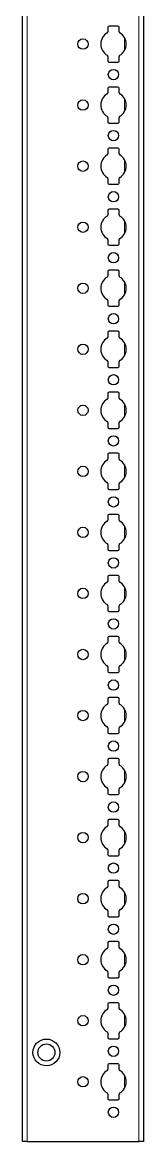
# Model space of a CAD drawing. Header units: millimetres. Extents: x -199 to 3079, y -2047 to 1507.
# Drawn here: x 2679.1 to 2728.8, y -851.8 to -393.4 of the extents above; entities that cross this region are included whole.
import ezdxf

# ---------------------------------------------------------------- set-up
doc = ezdxf.new("R2010")
doc.units = ezdxf.units.MM

msp = doc.modelspace()

# ---------------------------------------------------------------- linework, layer by layer
at = {"color": 7, "linetype": 'Continuous', "lineweight": 25}
for p, q in [((2679.11, -851.79), (2679.11, 47.21)), ((2728.81, 47.21), (2728.81, -851.79)), ((2714.16, -395.39), (2714.16, -397.27)), ((2718.26, -394.89), (2714.66, -394.89)), ((2718.76, -397.27), (2718.76, -395.39)), ((2714.16, -407.32), (2714.16, -409.19)), ((2718.76, -409.19), (2718.76, -407.32)), ((2714.66, -409.69), (2718.26, -409.69)), ((2714.16, -420.39), (2714.16, -422.27)), ((2718.26, -419.89), (2714.66, -419.89)), ((2718.76, -422.27), (2718.76, -420.39)), ((2714.16, -432.32), (2714.16, -434.19)), ((2714.66, -434.69), (2718.26, -434.69)), ((2718.76, -434.19), (2718.76, -432.32)), ((2714.16, -445.39), (2714.16, -447.27)), ((2718.26, -444.89), (2714.66, -444.89)), ((2718.76, -447.27), (2718.76, -445.39)), ((2714.16, -457.32), (2714.16, -459.19)), ((2718.76, -459.19), (2718.76, -457.32)), ((2714.66, -459.69), (2718.26, -459.69)), ((2714.16, -470.39), (2714.16, -472.27)), ((2718.26, -469.89), (2714.66, -469.89)), ((2718.76, -472.27), (2718.76, -470.39)), ((2714.16, -482.32), (2714.16, -484.19)), ((2714.66, -484.69), (2718.26, -484.69)), ((2718.76, -484.19), (2718.76, -482.32)), ((2718.26, -494.89), (2714.66, -494.89)), ((2714.16, -495.39), (2714.16, -497.27)), ((2718.76, -497.27), (2718.76, -495.39)), ((2714.16, -507.32), (2714.16, -509.19)), ((2718.76, -509.19), (2718.76, -507.32)), ((2714.66, -509.69), (2718.26, -509.69)), ((2714.16, -520.39), (2714.16, -522.27)), ((2718.26, -519.89), (2714.66, -519.89)), ((2718.76, -522.27), (2718.76, -520.39)), ((2714.16, -532.32), (2714.16, -534.19)), ((2714.66, -534.69), (2718.26, -534.69)), ((2718.76, -534.19), (2718.76, -532.32)), ((2714.16, -545.39), (2714.16, -547.27)), ((2718.26, -544.89), (2714.66, -544.89)), ((2718.76, -547.27), (2718.76, -545.39)), ((2714.16, -557.32), (2714.16, -559.19)), ((2718.76, -559.19), (2718.76, -557.32)), ((2714.66, -559.69), (2718.26, -559.69)), ((2714.16, -570.39), (2714.16, -572.27)), ((2718.26, -569.89), (2714.66, -569.89)), ((2718.76, -572.27), (2718.76, -570.39)), ((2714.16, -582.32), (2714.16, -584.19)), ((2714.66, -584.69), (2718.26, -584.69)), ((2718.76, -584.19), (2718.76, -582.32)), ((2714.16, -595.39), (2714.16, -597.27)), ((2718.26, -594.89), (2714.66, -594.89)), ((2718.76, -597.27), (2718.76, -595.39)), ((2714.16, -607.32), (2714.16, -609.19)), ((2718.76, -609.19), (2718.76, -607.32)), ((2714.66, -609.69), (2718.26, -609.69)), ((2714.16, -620.39), (2714.16, -622.27)), ((2718.26, -619.89), (2714.66, -619.89)), ((2718.76, -622.27), (2718.76, -620.39)), ((2714.16, -632.32), (2714.16, -634.19)), ((2718.76, -634.19), (2718.76, -632.32)), ((2714.66, -634.69), (2718.26, -634.69)), ((2714.16, -645.39), (2714.16, -647.27)), ((2718.26, -644.89), (2714.66, -644.89)), ((2718.76, -647.27), (2718.76, -645.39)), ((2714.16, -657.32), (2714.16, -659.19)), ((2714.66, -659.69), (2718.26, -659.69)), ((2718.76, -659.19), (2718.76, -657.32)), ((2714.16, -670.39), (2714.16, -672.27)), ((2718.26, -669.89), (2714.66, -669.89)), ((2718.76, -672.27), (2718.76, -670.39)), ((2714.16, -682.32), (2714.16, -684.19)), ((2718.76, -684.19), (2718.76, -682.32)), ((2714.66, -684.69), (2718.26, -684.69)), ((2714.16, -695.39), (2714.16, -697.27)), ((2718.26, -694.89), (2714.66, -694.89)), ((2718.76, -697.27), (2718.76, -695.39)), ((2714.16, -707.32), (2714.16, -709.19)), ((2714.66, -709.69), (2718.26, -709.69)), ((2718.76, -709.19), (2718.76, -707.32)), ((2714.16, -720.39), (2714.16, -722.27)), ((2718.26, -719.89), (2714.66, -719.89)), ((2718.76, -722.27), (2718.76, -720.39)), ((2714.16, -732.32), (2714.16, -734.19)), ((2718.76, -734.19), (2718.76, -732.32)), ((2714.66, -734.69), (2718.26, -734.69)), ((2714.16, -745.39), (2714.16, -747.27)), ((2718.26, -744.89), (2714.66, -744.89)), ((2718.76, -747.27), (2718.76, -745.39)), ((2714.16, -757.32), (2714.16, -759.19)), ((2714.66, -759.69), (2718.26, -759.69)), ((2718.76, -759.19), (2718.76, -757.32)), ((2718.26, -769.89), (2714.66, -769.89)), ((2714.16, -770.39), (2714.16, -772.27)), ((2718.76, -772.27), (2718.76, -770.39)), ((2714.16, -782.32), (2714.16, -784.19)), ((2718.76, -784.19), (2718.76, -782.32)), ((2714.66, -784.69), (2718.26, -784.69)), ((2714.16, -795.39), (2714.16, -797.27)), ((2718.26, -794.89), (2714.66, -794.89)), ((2718.76, -797.27), (2718.76, -795.39)), ((2714.16, -807.32), (2714.16, -809.19)), ((2714.66, -809.69), (2718.26, -809.69)), ((2718.76, -809.19), (2718.76, -807.32)), ((2714.16, -820.39), (2714.16, -822.27)), ((2718.26, -819.89), (2714.66, -819.89)), ((2718.76, -822.27), (2718.76, -820.39)), ((2714.16, -832.32), (2714.16, -834.19)), ((2718.76, -834.19), (2718.76, -832.32)), ((2714.66, -834.69), (2718.26, -834.69)), ((2681.11, -851.79), (2679.11, -851.79)), ((2681.11, -851.79), (2726.81, -851.79)), ((2728.81, -851.79), (2726.81, -851.79))]:
    msp.add_line(p, q, dxfattribs=at)
at = {"color": 8, "linetype": 'Continuous', "lineweight": 18}
for p, q in [((2681.11, 47.21), (2681.11, -851.79)), ((2726.81, -851.79), (2726.81, 47.21)), ((2720.96, -405), (2720.96, -399.59)), ((2720.96, -430), (2720.96, -424.59)), ((2720.96, -455), (2720.96, -449.59)), ((2720.96, -480), (2720.96, -474.59)), ((2720.96, -505), (2720.96, -499.59)), ((2720.96, -530), (2720.96, -524.59)), ((2720.96, -555), (2720.96, -549.59)), ((2720.96, -580), (2720.96, -574.59)), ((2720.96, -605), (2720.96, -599.59)), ((2720.96, -630), (2720.96, -624.59)), ((2720.96, -655), (2720.96, -649.59)), ((2720.96, -680), (2720.96, -674.59)), ((2720.96, -705), (2720.96, -699.59)), ((2720.96, -730), (2720.96, -724.59)), ((2720.96, -755), (2720.96, -749.59)), ((2720.96, -780), (2720.96, -774.59)), ((2720.96, -805), (2720.96, -799.59)), ((2720.96, -830), (2720.96, -824.59))]:
    msp.add_line(p, q, dxfattribs=at)
at = {"color": 7, "linetype": 'Continuous', "lineweight": 25}
for centre, radius in [((2703.96, -402.29), 2.13), ((2716.46, -414.79), 2.12), ((2703.96, -427.29), 2.13), ((2716.46, -439.79), 2.12), ((2703.96, -452.29), 2.13), ((2716.46, -464.79), 2.12), ((2703.96, -477.29), 2.12), ((2716.46, -489.79), 2.12), ((2703.96, -502.29), 2.12), ((2716.46, -514.79), 2.12), ((2703.96, -527.29), 2.12), ((2716.46, -539.79), 2.12), ((2703.96, -552.29), 2.12), ((2716.46, -564.79), 2.12), ((2703.96, -577.29), 2.12), ((2716.46, -589.79), 2.12), ((2703.96, -602.29), 2.12), ((2716.46, -614.79), 2.12), ((2703.96, -627.29), 2.13), ((2716.46, -639.79), 2.12), ((2703.96, -652.29), 2.13), ((2716.46, -664.79), 2.12), ((2703.96, -677.29), 2.13), ((2716.46, -689.79), 2.12), ((2703.96, -702.29), 2.13), ((2716.46, -714.79), 2.12), ((2703.96, -727.29), 2.13), ((2716.46, -739.79), 2.12), ((2703.96, -752.29), 2.13), ((2716.46, -764.79), 2.12), ((2703.96, -777.29), 2.13), ((2716.46, -789.79), 2.12), ((2703.96, -802.29), 2.12), ((2688.96, -815.29), 5.5), ((2688.96, -815.29), 3.5), ((2716.46, -814.79), 2.12), ((2703.96, -827.29), 2.12), ((2716.46, -839.79), 2.12)]:
    msp.add_circle(centre, radius, dxfattribs=at)
for centre, radius, start, end in [((2716.46, -402.29), 5.25, 119.1407, 240.8593), ((2713.66, -397.27), 0.5, 299.1407, 0), ((2714.66, -395.39), 0.5, 90, 180), ((2718.26, -395.39), 0.5, 0, 90), ((2719.26, -397.27), 0.5, 180, 240.8593), ((2716.46, -402.29), 5.25, 299.1407, 60.8593), ((2713.66, -407.32), 0.5, 0, 60.8593), ((2719.26, -407.32), 0.5, 119.1407, 180), ((2714.66, -409.19), 0.5, 180, 270), ((2718.26, -409.19), 0.5, 270, 0), ((2714.66, -420.39), 0.5, 90, 180), ((2718.26, -420.39), 0.5, 0, 90), ((2716.46, -427.29), 5.25, 119.1407, 240.8593), ((2713.66, -422.27), 0.5, 299.1407, 0), ((2719.26, -422.27), 0.5, 180, 240.8593), ((2716.46, -427.29), 5.25, 299.1407, 60.8593), ((2713.66, -432.32), 0.5, 0, 60.8593), ((2714.66, -434.19), 0.5, 180, 270), ((2718.26, -434.19), 0.5, 270, 0), ((2719.26, -432.32), 0.5, 119.1407, 180), ((2716.46, -452.29), 5.25, 119.1407, 240.8593), ((2713.66, -447.27), 0.5, 299.1407, 0), ((2714.66, -445.39), 0.5, 90, 180), ((2718.26, -445.39), 0.5, 0, 90), ((2719.26, -447.27), 0.5, 180, 240.8593), ((2716.46, -452.29), 5.25, 299.1407, 60.8593), ((2713.66, -457.32), 0.5, 0, 60.8593), ((2719.26, -457.32), 0.5, 119.1407, 180), ((2714.66, -459.19), 0.5, 180, 270), ((2718.26, -459.19), 0.5, 270, 0), ((2714.66, -470.39), 0.5, 90, 180), ((2718.26, -470.39), 0.5, 0, 90), ((2716.46, -477.29), 5.25, 119.1407, 240.8593), ((2713.66, -472.27), 0.5, 299.1407, 0), ((2719.26, -472.27), 0.5, 180, 240.8593), ((2716.46, -477.29), 5.25, 299.1407, 60.8593), ((2713.66, -482.32), 0.5, 0, 60.8593), ((2714.66, -484.19), 0.5, 180, 270), ((2718.26, -484.19), 0.5, 270, 0), ((2719.26, -482.32), 0.5, 119.1407, 180), ((2714.66, -495.39), 0.5, 90, 180), ((2718.26, -495.39), 0.5, 0, 90), ((2716.46, -502.29), 5.25, 119.1407, 240.8593), ((2713.66, -497.27), 0.5, 299.1407, 0), ((2719.26, -497.27), 0.5, 180, 240.8593), ((2716.46, -502.29), 5.25, 299.1407, 60.8593), ((2713.66, -507.32), 0.5, 0, 60.8593), ((2719.26, -507.32), 0.5, 119.1407, 180), ((2714.66, -509.19), 0.5, 180, 270), ((2718.26, -509.19), 0.5, 270, 0), ((2713.66, -522.27), 0.5, 299.1407, 0), ((2714.66, -520.39), 0.5, 90, 180), ((2718.26, -520.39), 0.5, 0, 90), ((2719.26, -522.27), 0.5, 180, 240.8593), ((2716.46, -527.29), 5.25, 119.1407, 240.8593), ((2716.46, -527.29), 5.25, 299.1407, 60.8593), ((2713.66, -532.32), 0.5, 0, 60.8593), ((2714.66, -534.19), 0.5, 180, 270), ((2718.26, -534.19), 0.5, 270, 0), ((2719.26, -532.32), 0.5, 119.1407, 180), ((2714.66, -545.39), 0.5, 90, 180), ((2718.26, -545.39), 0.5, 0, 90), ((2716.46, -552.29), 5.25, 119.1407, 240.8593), ((2713.66, -547.27), 0.5, 299.1407, 0), ((2719.26, -547.27), 0.5, 180, 240.8593), ((2716.46, -552.29), 5.25, 299.1407, 60.8593), ((2713.66, -557.32), 0.5, 0, 60.8593), ((2714.66, -559.19), 0.5, 180, 270), ((2718.26, -559.19), 0.5, 270, 0), ((2719.26, -557.32), 0.5, 119.1407, 180), ((2716.46, -577.29), 5.25, 119.1407, 240.8593), ((2713.66, -572.27), 0.5, 299.1407, 0), ((2714.66, -570.39), 0.5, 90, 180), ((2718.26, -570.39), 0.5, 0, 90), ((2719.26, -572.27), 0.5, 180, 240.8593), ((2716.46, -577.29), 5.25, 299.1407, 60.8593), ((2713.66, -582.32), 0.5, 0, 60.8593), ((2719.26, -582.32), 0.5, 119.1407, 180), ((2714.66, -584.19), 0.5, 180, 270), ((2718.26, -584.19), 0.5, 270, 0), ((2714.66, -595.39), 0.5, 90, 180), ((2718.26, -595.39), 0.5, 0, 90), ((2716.46, -602.29), 5.25, 119.1407, 240.8593), ((2713.66, -597.27), 0.5, 299.1407, 0), ((2719.26, -597.27), 0.5, 180, 240.8593), ((2716.46, -602.29), 5.25, 299.1407, 60.8593), ((2713.66, -607.32), 0.5, 0, 60.8593), ((2714.66, -609.19), 0.5, 180, 270), ((2718.26, -609.19), 0.5, 270, 0), ((2719.26, -607.32), 0.5, 119.1407, 180), ((2716.46, -627.29), 5.25, 119.1407, 240.8593), ((2713.66, -622.27), 0.5, 299.1407, 0), ((2714.66, -620.39), 0.5, 90, 180), ((2718.26, -620.39), 0.5, 0, 90), ((2719.26, -622.27), 0.5, 180, 240.8593), ((2716.46, -627.29), 5.25, 299.1407, 60.8593), ((2713.66, -632.32), 0.5, 0, 60.8593), ((2719.26, -632.32), 0.5, 119.1407, 180), ((2714.66, -634.19), 0.5, 180, 270), ((2718.26, -634.19), 0.5, 270, 0), ((2714.66, -645.39), 0.5, 90, 180), ((2718.26, -645.39), 0.5, 0, 90), ((2716.46, -652.29), 5.25, 119.1407, 240.8593), ((2713.66, -647.27), 0.5, 299.1407, 0), ((2719.26, -647.27), 0.5, 180, 240.8593), ((2716.46, -652.29), 5.25, 299.1407, 60.8593), ((2713.66, -657.32), 0.5, 0, 60.8593), ((2714.66, -659.19), 0.5, 180, 270), ((2718.26, -659.19), 0.5, 270, 0), ((2719.26, -657.32), 0.5, 119.1407, 180), ((2716.46, -677.29), 5.25, 119.1407, 240.8593), ((2713.66, -672.27), 0.5, 299.1407, 0), ((2714.66, -670.39), 0.5, 90, 180), ((2718.26, -670.39), 0.5, 0, 90), ((2719.26, -672.27), 0.5, 180, 240.8593), ((2716.46, -677.29), 5.25, 299.1407, 60.8593), ((2713.66, -682.32), 0.5, 0, 60.8593), ((2719.26, -682.32), 0.5, 119.1407, 180), ((2714.66, -684.19), 0.5, 180, 270), ((2718.26, -684.19), 0.5, 270, 0), ((2714.66, -695.39), 0.5, 90, 180), ((2718.26, -695.39), 0.5, 0, 90), ((2716.46, -702.29), 5.25, 119.1407, 240.8593), ((2713.66, -697.27), 0.5, 299.1407, 0), ((2719.26, -697.27), 0.5, 180, 240.8593), ((2716.46, -702.29), 5.25, 299.1407, 60.8593), ((2713.66, -707.32), 0.5, 0, 60.8593), ((2714.66, -709.19), 0.5, 180, 270), ((2718.26, -709.19), 0.5, 270, 0), ((2719.26, -707.32), 0.5, 119.1407, 180), ((2716.46, -727.29), 5.25, 119.1407, 240.8593), ((2713.66, -722.27), 0.5, 299.1407, 0), ((2714.66, -720.39), 0.5, 90, 180), ((2718.26, -720.39), 0.5, 0, 90), ((2719.26, -722.27), 0.5, 180, 240.8593), ((2716.46, -727.29), 5.25, 299.1407, 60.8593), ((2713.66, -732.32), 0.5, 0, 60.8593), ((2719.26, -732.32), 0.5, 119.1407, 180), ((2714.66, -734.19), 0.5, 180, 270), ((2718.26, -734.19), 0.5, 270, 0), ((2714.66, -745.39), 0.5, 90, 180), ((2718.26, -745.39), 0.5, 0, 90), ((2716.46, -752.29), 5.25, 119.1407, 240.8593), ((2713.66, -747.27), 0.5, 299.1407, 0), ((2719.26, -747.27), 0.5, 180, 240.8593), ((2716.46, -752.29), 5.25, 299.1407, 60.8593), ((2713.66, -757.32), 0.5, 0, 60.8593), ((2714.66, -759.19), 0.5, 180, 270), ((2718.26, -759.19), 0.5, 270, 0), ((2719.26, -757.32), 0.5, 119.1407, 180), ((2714.66, -770.39), 0.5, 90, 180), ((2718.26, -770.39), 0.5, 0, 90), ((2716.46, -777.29), 5.25, 119.1407, 240.8593), ((2713.66, -772.27), 0.5, 299.1407, 0), ((2719.26, -772.27), 0.5, 180, 240.8593), ((2716.46, -777.29), 5.25, 299.1407, 60.8593), ((2713.66, -782.32), 0.5, 0, 60.8593), ((2719.26, -782.32), 0.5, 119.1407, 180), ((2714.66, -784.19), 0.5, 180, 270), ((2718.26, -784.19), 0.5, 270, 0), ((2713.66, -797.27), 0.5, 299.1407, 0), ((2714.66, -795.39), 0.5, 90, 180), ((2718.26, -795.39), 0.5, 0, 90), ((2719.26, -797.27), 0.5, 180, 240.8593), ((2716.46, -802.29), 5.25, 119.1407, 240.8593), ((2716.46, -802.29), 5.25, 299.1407, 60.8593), ((2713.66, -807.32), 0.5, 0, 60.8593), ((2714.66, -809.19), 0.5, 180, 270), ((2718.26, -809.19), 0.5, 270, 0), ((2719.26, -807.32), 0.5, 119.1407, 180), ((2714.66, -820.39), 0.5, 90, 180), ((2718.26, -820.39), 0.5, 0, 90), ((2716.46, -827.29), 5.25, 119.1407, 240.8593), ((2713.66, -822.27), 0.5, 299.1407, 0), ((2719.26, -822.27), 0.5, 180, 240.8593), ((2716.46, -827.29), 5.25, 299.1407, 60.8593), ((2713.66, -832.32), 0.5, 0, 60.8593), ((2714.66, -834.19), 0.5, 180, 270), ((2718.26, -834.19), 0.5, 270, 0), ((2719.26, -832.32), 0.5, 119.1407, 180)]:
    msp.add_arc(centre, radius, start, end, dxfattribs=at)

doc.saveas('drawing.dxf')
